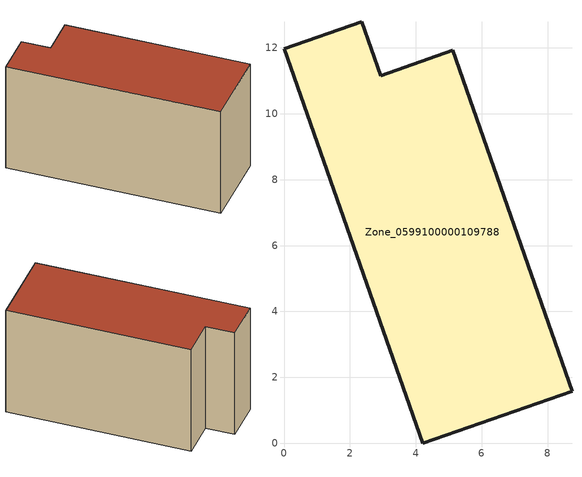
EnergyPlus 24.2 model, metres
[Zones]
Zone_0599100000109788
 floor ground (C_G): 4.21,0 0,11.97 2.36,12.79 2.94,11.15 5.12,11.92 8.74,1.59 z0
 wall outside (C_F): 0,11.97 4.21,0 8.74,1.59 5.12,11.92 2.94,11.15 2.36,12.79 0,11.97 z0:6.96
 roof outside (C_R): 5.12,11.92 2.94,11.15 2.36,12.79 0,11.97 4.21,0 8.74,1.59 z6.96
[BUILDING]
Pand.0599100000109788: North Axis=0; Terrain=City; Loads Convergence Tolerance Value=0.04; Temperature Convergence Tolerance Value=0.4; Solar Distribution=FullExterior; Maximum Number of Warmup Days=25; Minimum Number of Warmup Days=1
[Site:Location]
Rotterdam.The.Hague.AP_ZH_NLD Design_Conditions: Latitude=51.96; Longitude=4.45; Time Zone=1; Elevation=-4.5
[SITE:GROUNDTEMPERATURE:BUILDINGSURFACE]
18, 18, 18, 18, 18, 18, 18, 18, 18, 18, 18, 18
[MATERIAL] Thermal Absorptance=0.9; Solar Absorptance=0.7; Visible Absorptance=0.7
Name | Roughness | Thickness | Conductivity | Density | Specific Heat
G.TI.1992-2005 | MediumSmooth | 0.15 | 0.06 | 540 | 1210
F.TI.1992-2005 | Rough | 0.3 | 0.12 | 1920 | 840
R.TI.1992-2005 | MediumRough | 0.2 | 0.08 | 1500 | 1000
[CONSTRUCTION]
C_G: G.TI.1992-2005
C_F: F.TI.1992-2005
C_R: R.TI.1992-2005
[ZONE]
Zone_0599100000109788: Type=1; Multiplier=1; Ceiling Height=Autocalculate; Volume=Autocalculate; Floor Area=autocalculate; Part of Total Floor Area=Yes
[ZONEINFILTRATION:DESIGNFLOWRATE]
Infil_Zone_0599100000109788: Zone or ZoneList or Space or SpaceList=Zone_0599100000109788; Schedule=AlwaysOn; Design Flow Rate Calculation Method=Flow/Area; Flow Rate per Floor Area=0.0015; Constant Term Coefficient=1; Temperature Term Coefficient=0; Velocity Term Coefficient=0; Velocity Squared Term Coefficient=0
[HVACTEMPLATE:ZONE:IDEALLOADSAIRSYSTEM]
Zone_0599100000109788: Maximum Heating Supply Air Temperature=50; Minimum Cooling Supply Air Temperature=13; Maximum Heating Supply Air Humidity Ratio=0.0156; Minimum Cooling Supply Air Humidity Ratio=0.0077; Heating Limit=NoLimit; Cooling Limit=NoLimit; Dehumidification Control Type=ConstantSensibleHeatRatio; Cooling Sensible Heat Ratio=0.7; Dehumidification Setpoint=60; Humidification Control Type=None; Humidification Setpoint=30; Outdoor Air Method=None; Outdoor Air Flow Rate per Person=0.00944; Outdoor Air Flow Rate per Zone Floor Area=0; Outdoor Air Flow Rate per Zone=0; Demand Controlled Ventilation Type=None; Outdoor Air Economizer Type=NoEconomizer; Heat Recovery Type=None; Sensible Heat Recovery Effectiveness=0.7; Latent Heat Recovery Effectiveness=0.65
[ZONECONTROL:THERMOSTAT]
ThermostatControl_Zone_0599100000109788: Zone or ZoneList=Zone_0599100000109788; Control Type Schedule=DualSetpointControlType; Control 1=Thermostat_Zone_0599100000109788; Temperature Difference Between Cutout And Setpoint=0
[THERMOSTATSETPOINT:DUALSETPOINT]
Thermostat_Zone_0599100000109788: Heating Setpoint Temperature Schedule=HeatingSetpoint_Zone_0599100000109788; Cooling Setpoint Temperature Schedule=CoolingSetpoint_Zone_0599100000109788
[SCHEDULE:COMPACT]
HeatingSetpoint_Zone_0599100000109788: Through: 12/31, For: AllDays, Until: 24:00, 21
CoolingSetpoint_Zone_0599100000109788: Through: 12/31, For: AllDays, Until: 24:00, 24
DualSetpointControlType: Through: 12/31, For: AllDays, Until: 24:00, 4
AlwaysOn: Through: 12/31, For: AllDays, Until: 24:00, 1
